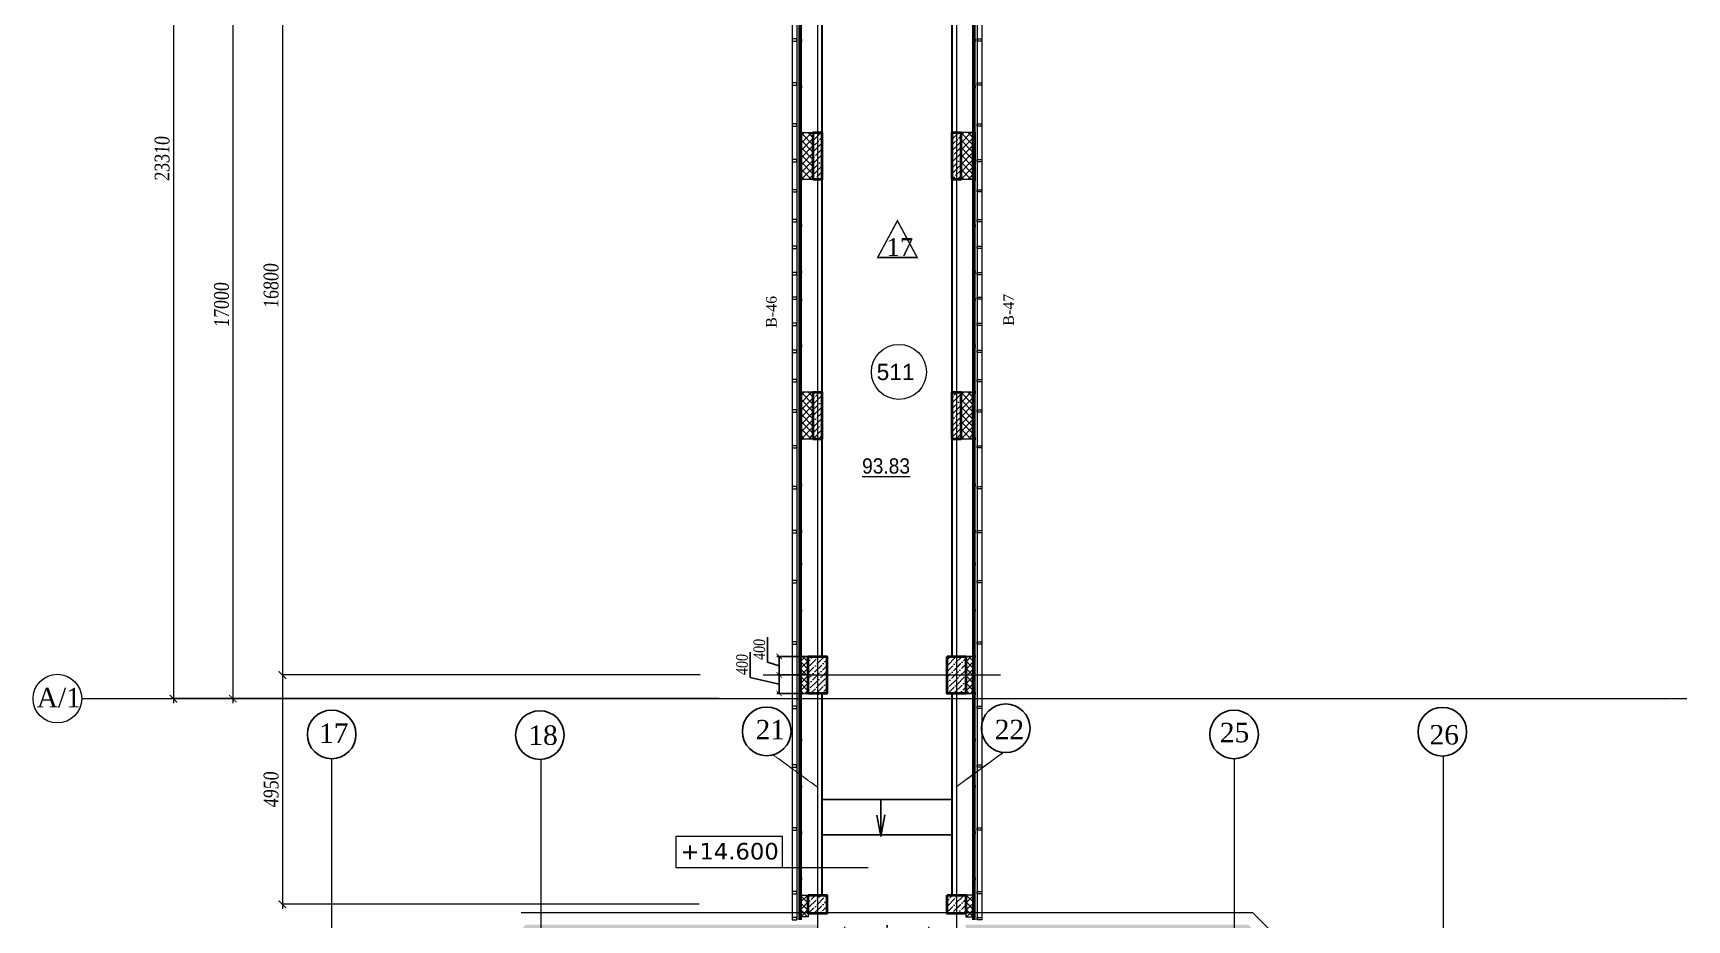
# Model space of a CAD drawing. Header units: inches. Extents: x -407541 to 6688123, y -998590 to 1205599.
# Drawn here: x 78453 to 114187, y 191050 to 210193 of the extents above; entities that cross this region are included whole.
import ezdxf

# ---------------------------------------------------------------- set-up
doc = ezdxf.new("R2010")
doc.units = ezdxf.units.IN
doc.header["$MEASUREMENT"] = 0
doc.linetypes.add('ACAD_ISO04W100', pattern=[30, 24, -3, 0, -3])
for name, color, linetype, lineweight in [('ведомость витражей', 224, 'Continuous', 13), ('ВИТРАЖ', 145, 'Continuous', 9), ('двери', 123, 'Continuous', 13), ('марки полов', 140, 'Continuous', 5), ('МОНОЛИТ', 5, 'Continuous', 40), ('осевые о', 23, 'Continuous', 15), ('Осевые размеры', 172, 'Continuous', 5), ('Оси', 254, 'ACAD_ISO04W100', 5), ('отметки', 50, 'Continuous', 13), ('ПЕРЕГОРОДКА', 7, 'Continuous', 25), ('площади', 40, 'Continuous', 9), ('размер внутр', 142, 'Continuous', 5), ('расстекловкаа', 155, 'Continuous', 5), ('СТЕКЛО', 121, 'Continuous', 5), ('Стенаgg', 7, 'Continuous', 13), ('УТЕПЛИТЕЛЬ', 92, 'Continuous', 9), ('Цоколь', 21, 'Continuous', 30), ('Штриховка', 7, 'Continuous', 9), ('штрихУТЕПЛИТ', 82, 'Continuous', 9), ('Экспликацийа', 7, 'Continuous', 18)]:
    doc.layers.add(name, color=color, linetype=linetype, lineweight=lineweight)
doc.layers.add('мои размеры', color=7, linetype='Continuous')
doc.styles.get("Standard").update_dxf_attribs({"font": 'arial.ttf'})
doc.styles.add('style1', font='arial.ttf', dxfattribs={"width": 0.9, "height": 500})
doc.styles.add('STYLE2', font='times.ttf', dxfattribs={"width": 0.8, "oblique": 3})
doc.styles.add('Times', font='times.ttf')
doc.styles.add('стиль1', font='times.ttf')
doc.dimstyles.new('M -100(m)', dxfattribs={"dimtxt": 320, "dimasz": 160, "dimexe": 0, "dimexo": 0, "dimgap": 80, "dimtad": 1, "dimdec": 0, "dimrnd": 5, "dimtxsty": 'STYLE2', "dimblk": 'ARCHTICK', "dimcen": 50, "dimdle": 100, "dimclrd": 256, "dimclre": 256, "dimclrt": 256, "dimadec": 0, "dimazin": 0, "dimtfac": 1, "dimtdec": 0, "dimtmove": 1, "dimatfit": 3, "dimldrblk": 'DOT', "dimfxl": 1, "dimlwd": -1, "dimlwe": 5, "dimarcsym": 0})
doc.dimstyles.new('vnytren', dxfattribs={"dimtxt": 250, "dimasz": 120, "dimexe": 50, "dimexo": 0, "dimgap": 50, "dimtad": 1, "dimdec": 0, "dimzin": 0, "dimdsep": 46, "dimtxsty": 'STYLE2', "dimblk": 'ARCHTICK', "dimcen": 0, "dimadec": 0, "dimazin": 0, "dimtfac": 1, "dimtdec": 0, "dimtmove": 1, "dimatfit": 2, "dimldrblk": 'DOT', "dimfxl": 1, "dimtolj": 1, "dimtzin": 0, "dimarcsym": 0})
pattern_1 = [(320, (261013.7, 647204), (-15.939086, -182.18467), [19.05, -209.55]), (265, (261013.7, 647204), (191.05664, 35.242826), [15.24, -167.64]), (10.451, (261012.37, 647188.82), (175.11669, -146.9425), [16.19, -178.09]), (316.1842, (261064.5, 647204), (-42.04233, -271.07904), [28.575, -314.325]), (6.6356, (261061, 647181.4), (247.42556, -237.40423), [24.285, -267.135]), (261.184, (261064.5, 647204), (247.42512, -237.4046), [22.86, -251.46]), (291, (261051.8, 647178.6), (-102.26552, -151.61488), [19.05, -209.55]), (236, (261051.8, 647178.6), (184.187966, -61.80203), [15.24, -167.64]), (341.4514, (261043.27, 647165.97), (81.92286, -213.41649), [16.19, -178.09]), (307.5, (261013.694, 647204), (84.555039, -3.088603), [0, -165.608, 0, -170.18, 0, -168.275]), (277.5, (261013.69, 647204), (100.180575, -66.819663), [0, -97.028, 0, -161.798, 0, -64.135]), (237.5, (261013.694, 647260.64), (-5.728744, -135.590595), [0, -63.5, 0, -198.12, 0, -262.89]), (227.5, (261013.7, 647286.04), (25.42649, -148.12918), [0, -82.55, 0, -131.572, 0, -186.69])]
pattern_2 = [(45, (77999.91, -3e-10), (46.403883, 170.14757), [218.75, -43.75, 0, -43.75])]
pattern_3 = [(45, (78000, 0), (46.403883, 170.14757), [218.75, -43.75, 0, -43.75])]
pattern_4 = [(45, (-6243588.84, 1660741.61), (-78.577241, 78.577241), []), (135, (-6243588.84, 1660741.61), (-78.577241, -78.577241), [])]

# ---------------------------------------------------------------- blocks, each defined once
blk = doc.blocks.new('_ARCHTICK')
at = {"color": 0, "linetype": 'ByBlock', "const_width": 0.15}
blk.add_lwpolyline([(-0.5, -0.5), (0.5, 0.5)], dxfattribs=at)
blk = doc.blocks.new('*D790')
at = {"layer": 'Осевые размеры', "ltscale": 1e-07, "transparency": 16777216}
blk.add_line((81485, 219237), (81485, 195726), dxfattribs=at)
at = {"layer": 'Осевые размеры', "lineweight": 5, "ltscale": 1e-07, "transparency": 16777216}
for p, q in [((81832, 219137), (81485, 219137)), ((84557, 195826), (81485, 195826))]:
    blk.add_line(p, q, dxfattribs=at)
at = {"layer": 'Осевые размеры', "ltscale": 1e-07, "transparency": 16777216, "xscale": 160, "yscale": 160, "zscale": 160}
for p, rotation in [((81485, 219137), 90), ((81485, 195826), 270)]:
    blk.add_blockref('_ARCHTICK', p, dxfattribs=dict(at, rotation=rotation))
at = {"layer": 'Осевые размеры', "ltscale": 1e-07, "transparency": 16777216, "insert": (81242, 207481), "char_height": 320, "attachment_point": 5, "rotation": 90, "style": 'STYLE2'}
blk.add_mtext('23310', dxfattribs=at)
blk = doc.blocks.new('_Dot')
at = {"color": 0, "linetype": 'ByBlock', "lineweight": -2}
blk.add_line((-0.5, 0), (-1, 0), dxfattribs=at)
at = {"color": 0, "linetype": 'ByBlock', "const_width": 0.5}
blk.add_lwpolyline([(-0.25, 0, 1), (0.25, 0, 1)], format="xyb", close=True, dxfattribs=at)
blk = doc.blocks.new('*D791')
at = {"layer": 'Осевые размеры', "ltscale": 1e-07, "transparency": 16777216}
blk.add_line((82769, 212926), (82769, 195726), dxfattribs=at)
at = {"layer": 'Осевые размеры', "lineweight": 5, "ltscale": 1e-07, "transparency": 16777216}
for p, q in [((93276, 212826), (82769, 212826)), ((93276, 195826), (82769, 195826))]:
    blk.add_line(p, q, dxfattribs=at)
at = {"layer": 'Осевые размеры', "ltscale": 1e-07, "transparency": 16777216, "xscale": 160, "yscale": 160, "zscale": 160}
for p, rotation in [((82769, 212826), 90), ((82769, 195826), 270)]:
    blk.add_blockref('_ARCHTICK', p, dxfattribs=dict(at, rotation=rotation))
at = {"layer": 'Осевые размеры', "ltscale": 1e-07, "transparency": 16777216, "insert": (82526, 204326), "char_height": 320, "attachment_point": 5, "rotation": 90, "style": 'STYLE2'}
blk.add_mtext('17000', dxfattribs=at)
blk = doc.blocks.new('*D2135')
at = {"layer": 'Осевые размеры', "ltscale": 1e-07, "transparency": 16777216}
blk.add_line((83840, 213237), (83840, 196237), dxfattribs=at)
at = {"layer": 'Осевые размеры', "lineweight": 5, "ltscale": 1e-07, "transparency": 16777216}
for p, q in [((92720, 213137), (83840, 213137)), ((92870, 196337), (83840, 196337))]:
    blk.add_line(p, q, dxfattribs=at)
at = {"layer": 'Осевые размеры', "ltscale": 1e-07, "transparency": 16777216, "xscale": 160, "yscale": 160, "zscale": 160}
for p, rotation in [((83840, 213137), 90), ((83840, 196337), 270)]:
    blk.add_blockref('_ARCHTICK', p, dxfattribs=dict(at, rotation=rotation))
at = {"layer": 'Осевые размеры', "ltscale": 1e-07, "transparency": 16777216, "insert": (83597, 204737), "char_height": 320, "attachment_point": 5, "rotation": 90, "style": 'STYLE2'}
blk.add_mtext('16800', dxfattribs=at)
blk = doc.blocks.new('*D2136')
at = {"layer": 'Осевые размеры', "ltscale": 1e-07, "transparency": 16777216}
blk.add_line((83840, 196437), (83840, 191286), dxfattribs=at)
at = {"layer": 'Осевые размеры', "lineweight": 5, "ltscale": 1e-07, "transparency": 16777216}
for p, q in [((92843, 196337), (83840, 196337)), ((92842, 191386), (83840, 191386))]:
    blk.add_line(p, q, dxfattribs=at)
at = {"layer": 'Осевые размеры', "ltscale": 1e-07, "transparency": 16777216, "xscale": 160, "yscale": 160, "zscale": 160}
for p, rotation in [((83840, 196337), 90), ((83840, 191386), 270)]:
    blk.add_blockref('_ARCHTICK', p, dxfattribs=dict(at, rotation=rotation))
at = {"layer": 'Осевые размеры', "ltscale": 1e-07, "transparency": 16777216, "insert": (83597, 193862), "char_height": 320, "attachment_point": 5, "rotation": 90, "style": 'STYLE2'}
blk.add_mtext('4950', dxfattribs=at)
blk = doc.blocks.new('DVER 3(!)')
at = {"layer": 'двери'}
for points in [[(6389251, 630253), (6389147, 630313)], [(6389211, 630253), (6389211, 629353), (6389251, 629353), (6389251, 630253), (6389211, 630253)]]:
    blk.add_lwpolyline(points, dxfattribs=at)
blk.add_arc((6389287, 630412), 1062, 234.2253, 265.8938, dxfattribs=at)
blk = doc.blocks.new('A$C30EB570C')
at = {"layer": 'расстекловкаа'}
for points in [[(-12827, 2634), (-12777, 2634), (-12777, 2584), (-12827, 2584), (-12827, 2634)], [(-11827, 2634), (-11777, 2634), (-11777, 2584), (-11827, 2584), (-11827, 2634)], [(-10827, 2634), (-10777, 2634), (-10777, 2584), (-10827, 2584), (-10827, 2634)], [(-9827, 2634), (-9777, 2634), (-9777, 2584), (-9827, 2584), (-9827, 2634)], [(-8827, 2634), (-8777, 2634), (-8777, 2584), (-8827, 2584), (-8827, 2634)], [(-8027, 2634), (-7977, 2634), (-7977, 2584), (-8027, 2584), (-8027, 2634)], [(-7028, 2634), (-6978, 2634), (-6978, 2584), (-7028, 2584), (-7028, 2634)], [(-6028, 2634), (-5978, 2634), (-5978, 2584), (-6028, 2584), (-6028, 2634)], [(-5325, 2634), (-5275, 2634), (-5275, 2584), (-5325, 2584), (-5325, 2634)], [(-4325, 2634), (-4275, 2634), (-4275, 2584), (-4325, 2584), (-4325, 2634)], [(-3325, 2634), (-3275, 2634), (-3275, 2584), (-3325, 2584), (-3325, 2634)], [(-2325, 2634), (-2275, 2634), (-2275, 2584), (-2325, 2584), (-2325, 2634)], [(-1325, 2634), (-1275, 2634), (-1275, 2584), (-1325, 2584), (-1325, 2634)], [(-325, 2634), (-275, 2634), (-275, 2584), (-325, 2584), (-325, 2634)], [(274, 2634), (324, 2634), (324, 2584), (274, 2584), (274, 2634)], [(1274, 2634), (1324, 2634), (1324, 2584), (1274, 2584), (1274, 2634)], [(2274, 2634), (2324, 2634), (2324, 2584), (2274, 2584), (2274, 2634)], [(3272, 2634), (3322, 2634), (3322, 2584), (3272, 2584), (3272, 2634)], [(4272, 2634), (4322, 2634), (4322, 2584), (4272, 2584), (4272, 2634)], [(5272, 2634), (5322, 2634), (5322, 2584), (5272, 2584), (5272, 2634)], [(5950, 2634), (6000, 2634), (6000, 2584), (5950, 2584), (5950, 2634)], [(6950, 2634), (7000, 2634), (7000, 2584), (6950, 2584), (6950, 2634)], [(7974, 2634), (8024, 2634), (8024, 2584), (7974, 2584), (7974, 2634)], [(8774, 2634), (8824, 2634), (8824, 2584), (8774, 2584), (8774, 2634)], [(9774, 2634), (9824, 2634), (9824, 2584), (9774, 2584), (9774, 2634)], [(10774, 2634), (10824, 2634), (10824, 2584), (10774, 2584), (10774, 2634)], [(11775, 2634), (11825, 2634), (11825, 2584), (11775, 2584), (11775, 2634)]]:
    blk.add_lwpolyline(points, dxfattribs=at)
blk = doc.blocks.new('*D3507')
at = {"layer": 'размер внутр', "color": 0, "lineweight": -2, "transparency": 16777216}
for p, q in [((94323, 196613), (94323, 197154)), ((94575, 196537), (94323, 196613)), ((95253, 196737), (94525, 196737)), ((94575, 196737), (94575, 196337)), ((95253, 196337), (94525, 196337))]:
    blk.add_line(p, q, dxfattribs=at)
at = {"layer": 'размер внутр', "color": 0, "lineweight": -2, "transparency": 16777216, "xscale": 120, "yscale": 120, "zscale": 120}
for p, rotation in [((94575, 196737), 90), ((94575, 196337), 270)]:
    blk.add_blockref('_ARCHTICK', p, dxfattribs=dict(at, rotation=rotation))
at = {"layer": 'размер внутр', "color": 0, "transparency": 16777216, "insert": (94146, 196883), "char_height": 250, "attachment_point": 5, "rotation": 90, "style": 'STYLE2'}
blk.add_mtext('\\A1;400', dxfattribs=at)
blk = doc.blocks.new('*D3508')
at = {"layer": 'размер внутр', "color": 0, "lineweight": -2, "transparency": 16777216}
for p, q in [((93949, 196286), (93949, 196827)), ((94575, 196137), (93949, 196286)), ((95253, 196337), (94525, 196337)), ((94575, 196337), (94575, 195937)), ((95253, 195937), (94525, 195937))]:
    blk.add_line(p, q, dxfattribs=at)
at = {"layer": 'размер внутр', "color": 0, "lineweight": -2, "transparency": 16777216, "xscale": 120, "yscale": 120, "zscale": 120}
for p, rotation in [((94575, 196337), 90), ((94575, 195937), 270)]:
    blk.add_blockref('_ARCHTICK', p, dxfattribs=dict(at, rotation=rotation))
at = {"layer": 'размер внутр', "color": 0, "transparency": 16777216, "insert": (93772, 196557), "char_height": 250, "attachment_point": 5, "rotation": 90, "style": 'STYLE2'}
blk.add_mtext('\\A1;400', dxfattribs=at)
blk = doc.blocks.new('PEREXOD1')
at = {"layer": 'Стенаgg'}
for p, q in [((16854, 217476), (16854, 191050)), ((16954, 217476), (16954, 191050))]:
    blk.add_line(p, q, dxfattribs=at)
at = {"layer": 'Штриховка'}
for points in [[(16954, 217477), (16854, 217477), (16854, 217427), (16954, 217427)], [(16954, 216253), (16854, 216253), (16854, 216203), (16954, 216203)], [(16954, 215052), (16854, 215052), (16854, 215002), (16954, 215002)], [(16954, 213861), (16854, 213861), (16854, 213811), (16954, 213811)], [(16954, 212468), (16854, 212468), (16854, 212418), (16954, 212418)], [(16954, 211150), (16854, 211150), (16854, 211100), (16954, 211100)], [(16954, 210069), (16854, 210069), (16854, 210019), (16954, 210019)], [(16954, 209120), (16854, 209120), (16854, 209070), (16954, 209070)], [(16954, 208236), (16854, 208236), (16854, 208186), (16954, 208186)], [(16954, 207464), (16854, 207464), (16854, 207414), (16954, 207414)], [(16954, 206813), (16854, 206813), (16854, 206763), (16954, 206763)], [(16954, 206171), (16854, 206171), (16854, 206121), (16954, 206121)], [(16954, 205594), (16854, 205594), (16854, 205544), (16954, 205544)], [(16954, 205026), (16854, 205026), (16854, 204976), (16954, 204976)], [(16954, 204496), (16854, 204496), (16854, 204446), (16954, 204446)], [(16954, 203929), (16854, 203929), (16854, 203879), (16954, 203879)], [(16954, 203351), (16854, 203351), (16854, 203301), (16954, 203301)], [(16954, 202713), (16854, 202713), (16854, 202663), (16954, 202663)], [(16954, 202059), (16854, 202059), (16854, 202009), (16954, 202009)], [(16954, 201287), (16854, 201287), (16854, 201237), (16954, 201237)], [(16954, 200403), (16854, 200403), (16854, 200353), (16954, 200353)], [(16954, 199454), (16854, 199454), (16854, 199404), (16954, 199404)], [(16954, 198373), (16854, 198373), (16854, 198323), (16954, 198323)], [(16954, 197054), (16854, 197054), (16854, 197004), (16954, 197004)], [(16954, 195664), (16854, 195664), (16854, 195614), (16954, 195614)], [(16954, 194395), (16854, 194395), (16854, 194345), (16954, 194345)], [(16954, 193040), (16854, 193040), (16854, 192990), (16954, 192990)], [(16954, 191665), (16854, 191665), (16854, 191615), (16954, 191615)], [(16954, 191100), (16854, 191100), (16854, 191050), (16954, 191050)]]:
    blk.add_lwpolyline(points, close=True, dxfattribs=at)

msp = doc.modelspace()

# ---------------------------------------------------------------- hatches: boundary and pattern name
at = {"layer": 'мои размеры'}
h = msp.add_hatch(dxfattribs=at)
h.set_pattern_fill('AR-CONC', color=256, angle=-90, style=0)
h.set_pattern_definition(pattern_1)
h.paths.add_polyline_path([(95203.2, 190749.9), (95203.2, 190949.9), (89403.2, 190949.9), (89403.2, 190749.9)])
h.paths.add_polyline_path([(89403.2, 190749.9), (89403.2, 190949.9), (89104.7, 190949.9), (87865.6, 189711.2), (88148.5, 189711.2), (89187.5, 190749.9)])
h.paths.add_polyline_path([(88148.5, 189711.2), (87865.6, 189711.2), (84903.2, 186749.7), (84903.2, 186466.9)])
h.paths.add_polyline_path([(84863.2, 186211.2), (84863.2, 186426.9), (84903.2, 186466.9), (84903.2, 186749.7), (84663.2, 186509.8), (84663.2, 186211.2)])
h.paths.add_polyline_path([(84863.2, 180571.2), (84863.2, 186211.2), (84663.2, 186211.2), (84663.2, 180571.2)])
h.paths.add_polyline_path([(104619, 190749.9), (105658, 189711.2), (105940.9, 189711.2), (104701.8, 190949.9), (98603.2, 190949.9), (98603.2, 190749.9)])
h.paths.add_polyline_path([(101795.2, 191122.2), (101795.2, 190577.5), (101491, 190577.5), (101491, 191122.2)], flags=9)
h.paths.add_polyline_path([(106804.4, 184220.9), (107482.1, 184220.9), (107482.1, 183916.7), (106804.4, 183916.7)], flags=24)
h.paths.add_polyline_path([(109143.2, 186211.2), (109143.2, 186509.8), (105940.9, 189711.2), (105658, 189711.2), (108943.2, 186426.9), (108943.2, 186211.2)])
h = msp.add_hatch(dxfattribs=at)
h.set_pattern_fill('AR-CONC', color=256, angle=-90, style=0)
h.set_pattern_definition(pattern_1)
h.paths.add_polyline_path([(95403.2, 190749.9), (95403.2, 190949.9), (95203.2, 190949.9), (89403.2, 190949.9), (89403.2, 190749.9), (95203.2, 190749.9)])
h.paths.add_polyline_path([(92763.1, 191122.2), (92763.1, 190577.5), (92458.8, 190577.5), (92458.8, 191122.2)], flags=9)
at = {"layer": 'Штриховка'}
h = msp.add_hatch(dxfattribs=at)
h.set_pattern_fill('ANSI31', color=256, scale=120, angle=315, style=0)
h.set_pattern_definition([(0, (78000.112, 2e-09), (4e-15, 15), [])])
h.paths.add_polyline_path([(95003.5, 201462.1), (95053.5, 201462.1), (95053.5, 202412.2), (95003.5, 202412.2)])
h.paths.add_polyline_path([(95003.5, 208009.6), (95053.5, 208009.6), (95053.5, 207061.5), (95003.5, 207061.5)])
h.paths.add_polyline_path([(95003.5, 195960.6), (95053.5, 195960.6), (95053.5, 196710.6), (95003.5, 196710.6)])
h.paths.add_polyline_path([(95003.5, 213510.9), (95053.5, 213510.9), (95053.5, 212760.9), (95003.5, 212760.9)])
h = msp.add_hatch(dxfattribs=at)
h.set_pattern_fill('ANSI31', color=256, scale=120, angle=315, style=0)
h.set_pattern_definition([(0, (81753.718, 0), (4e-15, 15), [])])
h.paths.add_polyline_path([(98757.1, 201462.1), (98807.1, 201462.1), (98807.1, 202412.2), (98757.1, 202412.2)])
h.paths.add_polyline_path([(98757.1, 208009.6), (98807.1, 208009.6), (98807.1, 207061.5), (98757.1, 207061.5)])
h.paths.add_polyline_path([(98757.1, 195960.6), (98807.1, 195960.6), (98807.1, 196710.6), (98757.1, 196710.6)])
h.paths.add_polyline_path([(98757.1, 213510.9), (98807.1, 213510.9), (98807.1, 212760.9), (98757.1, 212760.9)])
h = msp.add_hatch(dxfattribs=at)
h.set_pattern_fill('ANSI31', color=256, scale=120, angle=315, style=0)
h.set_pattern_definition([(0, (81753.83, 2e-09), (4e-15, 15), [])])
h.paths.add_polyline_path([(98757.2, 201462.1), (98807.2, 201462.1), (98807.2, 202412.2), (98757.2, 202412.2)])
h.paths.add_polyline_path([(98757.2, 208009.6), (98807.2, 208009.6), (98807.2, 207061.5), (98757.2, 207061.5)])
h.paths.add_polyline_path([(98757.2, 195960.6), (98807.2, 195960.6), (98807.2, 196710.6), (98757.2, 196710.6)])
h.paths.add_polyline_path([(98757.2, 213510.9), (98807.2, 213510.9), (98807.2, 212760.9), (98757.2, 212760.9)])
h = msp.add_hatch(dxfattribs=at)
h.set_pattern_fill('ANSI35', color=256, scale=700, style=0)
h.set_pattern_definition([(45, (78000.11, 0), (-123.74369, 123.74369), []), (45, (78123.86, 0), (-123.74369, 123.74369), [218.75, -43.75, 0, -43.75])])
h.paths.add_polyline_path([(95303.4, 207041.3), (95503.4, 207041.3), (95503.4, 208041), (95303.4, 208041)])
h.paths.add_polyline_path([(98303.3, 207041.3), (98503.3, 207041.3), (98503.3, 208041), (98303.3, 208041)])
h.paths.add_polyline_path([(98303.3, 201436.9), (98503.3, 201436.9), (98503.3, 202436.6), (98303.3, 202436.6)])
h.paths.add_polyline_path([(95303.4, 201436.9), (95503.4, 201436.9), (95503.4, 202436.6), (95303.4, 202436.6)])
h = msp.add_hatch(dxfattribs=at)
h.set_pattern_fill('ANSI36', color=256, scale=700, style=0)
h.set_pattern_definition(pattern_2)
h.paths.add_polyline_path([(95203.3, 196737.2), (95603.3, 196737.2), (95603.3, 195937.2), (95203.3, 195937.2)])
h.paths.add_polyline_path([(98203.3, 196737.2), (98603.3, 196737.2), (98603.3, 195937.2), (98203.3, 195937.2)])
h = msp.add_hatch(dxfattribs=at)
h.set_pattern_fill('ANSI36', color=256, scale=700, style=0)
h.set_pattern_definition(pattern_3)
h.paths.add_polyline_path([(95203.4, 196737.2), (95603.4, 196737.2), (95603.4, 195937.2), (95203.4, 195937.2)])
h.paths.add_polyline_path([(98203.4, 196737.2), (98603.4, 196737.2), (98603.4, 195937.2), (98203.4, 195937.2)])
h = msp.add_hatch(dxfattribs=at)
h.set_pattern_fill('ANSI36', color=256, scale=700, style=0)
h.set_pattern_definition(pattern_2)
h.paths.add_polyline_path([(98203.3, 191586.8), (98603.3, 191586.8), (98603.3, 191186.8), (98203.3, 191186.8)])
h.paths.add_polyline_path([(95203.3, 191586.8), (95603.3, 191586.8), (95603.3, 191186.8), (95203.3, 191186.8)])
h = msp.add_hatch(dxfattribs=at)
h.set_pattern_fill('ANSI36', color=256, scale=700, style=0)
h.set_pattern_definition(pattern_3)
h.paths.add_polyline_path([(98203.4, 191586.8), (98603.4, 191586.8), (98603.4, 191186.8), (98203.4, 191186.8)])
h.paths.add_polyline_path([(95203.4, 191586.8), (95603.4, 191586.8), (95603.4, 191186.8), (95203.4, 191186.8)])
at = {"layer": 'штрихУТЕПЛИТ'}
h = msp.add_hatch(dxfattribs=at)
h.set_pattern_fill('ANSI37', color=256, scale=35, style=0)
h.set_pattern_definition(pattern_4)
h.paths.add_polyline_path([(95303.4, 208041), (95053.6, 208041), (95053.6, 207036.5), (95303.4, 207036.5)])
h = msp.add_hatch(dxfattribs=at)
h.set_pattern_fill('ANSI37', color=256, scale=35, style=0)
h.set_pattern_definition([(45, (-6240139.21, 1660746.43), (-78.577241, 78.577241), []), (135, (-6240139.21, 1660746.43), (-78.577241, -78.577241), [])])
h.paths.add_polyline_path([(98753, 208045.8), (98503.3, 208045.8), (98503.3, 207041.3), (98753, 207041.3)])
h = msp.add_hatch(dxfattribs=at)
h.set_pattern_fill('ANSI37', color=256, scale=35, style=0)
h.set_pattern_definition([(45, (-6243588.84, 1655142.02), (-78.577241, 78.577241), []), (135, (-6243588.84, 1655142.02), (-78.577241, -78.577241), [])])
h.paths.add_polyline_path([(95303.4, 202441.4), (95053.6, 202441.4), (95053.6, 201436.9), (95303.4, 201436.9)])
h = msp.add_hatch(dxfattribs=at)
h.set_pattern_fill('ANSI37', color=256, scale=35, style=0)
h.set_pattern_definition([(45, (-6240139.11, 1655142.02), (-78.577241, 78.577241), []), (135, (-6240139.11, 1655142.02), (-78.577241, -78.577241), [])])
h.paths.add_polyline_path([(98753.1, 202441.4), (98503.4, 202441.4), (98503.4, 201436.9), (98753.1, 201436.9)])
h = msp.add_hatch(dxfattribs=at)
h.set_pattern_fill('ANSI37', color=256, scale=35, style=0)
h.set_pattern_definition([(135, (6437395.55, 1643941.61), (78.577241, 78.577241), []), (45, (6437395.55, 1643941.61), (78.577241, -78.577241), [])])
h.paths.add_polyline_path([(95049.6, 196735.9), (95203.4, 196737.2), (95203.4, 195937.2), (95053.7, 195937.2)])
h = msp.add_hatch(dxfattribs=at)
h.set_pattern_fill('ANSI37', color=256, scale=35, style=0)
h.set_pattern_definition([(45, (-6243588.84, 1643941.61), (-78.577241, 78.577241), []), (135, (-6243588.84, 1643941.61), (-78.577241, -78.577241), [])])
h.paths.add_polyline_path([(98757.1, 196735.9), (98603.4, 196737.2), (98603.4, 195937.2), (98753, 195937.2)])
h = msp.add_hatch(dxfattribs=at)
h.set_pattern_fill('ANSI37', color=256, scale=35, style=0)
h.set_pattern_definition([(135, (6437395.55, 1660741.61), (78.577241, 78.577241), []), (45, (6437395.55, 1660741.61), (78.577241, -78.577241), [])])
h.paths.add_polyline_path([(95051.3, 191585.2), (95203.4, 191586.8), (95203.4, 191119.4), (95053.7, 191119.4)])
h = msp.add_hatch(dxfattribs=at)
h.set_pattern_fill('ANSI37', color=256, scale=35, style=0)
h.set_pattern_definition(pattern_4)
h.paths.add_polyline_path([(98755.4, 191585.2), (98603.4, 191586.8), (98603.4, 191119.4), (98753, 191119.4)])

# ---------------------------------------------------------------- linework, layer by layer
at = {"layer": 'ВИТРАЖ', "ltscale": 0.1}
for p, q in [((95003.7, 191049.9), (95003.7, 217526.4)), ((95028.7, 191049.9), (95028.7, 217526.4)), ((95053.7, 191049.9), (95053.7, 217526.4)), ((98757.5, 191049.9), (98757.5, 217526.4)), ((98782.5, 191049.9), (98782.5, 217526.4)), ((98807.5, 191049.9), (98807.5, 217526.4))]:
    msp.add_line(p, q, dxfattribs=at)
at = {"layer": 'марки полов', "const_width": 30}
msp.add_lwpolyline([(96701.1, 205348.5), (97128.5, 206143), (97556, 205348.5)], close=True, dxfattribs=at)
at = {"layer": 'мои размеры'}
for p, q in [((96770.5, 193648.4), (96770.5, 192848.4)), ((96770.5, 192848.4), (96681.3, 193310.4)), ((96770.5, 192848.4), (96859.7, 193315.3))]:
    msp.add_line(p, q, dxfattribs=at)
for centre in [(84905, 195053.7), (89402.6, 195039.1), (94304.5, 195118.7), (99469, 195186.7), (104402.6, 195053.5), (108902.6, 195112)]:
    msp.add_circle(centre, 525, dxfattribs=at)
at = {"layer": 'МОНОЛИТ'}
for points in [[(95303.3, 207041.3), (95503.3, 207041.3), (95503.3, 208041), (95303.3, 208041)], [(95303.4, 207041.3), (95503.4, 207041.3), (95503.4, 208041), (95303.4, 208041)], [(95303.4, 207041.3), (95503.4, 207041.3), (95503.4, 208041), (95303.4, 208041)], [(98303.2, 207041.3), (98503.2, 207041.3), (98503.2, 208041), (98303.2, 208041)], [(98303.3, 207041.3), (98503.3, 207041.3), (98503.3, 208041), (98303.3, 208041)], [(95203.3, 196737.2), (95603.3, 196737.2), (95603.3, 195937.2), (95203.3, 195937.2)], [(95203.4, 196737.2), (95603.4, 196737.2), (95603.4, 195937.2), (95203.4, 195937.2)], [(98203.3, 196737.2), (98603.3, 196737.2), (98603.3, 195937.2), (98203.3, 195937.2)], [(98203.4, 196737.2), (98603.4, 196737.2), (98603.4, 195937.2), (98203.4, 195937.2)], [(95203.3, 191586.8), (95603.3, 191586.8), (95603.3, 191186.8), (95203.3, 191186.8)], [(95203.4, 191586.8), (95603.4, 191586.8), (95603.4, 191186.8), (95203.4, 191186.8)], [(98203.3, 191586.8), (98603.3, 191586.8), (98603.3, 191186.8), (98203.3, 191186.8)], [(98203.4, 191586.8), (98603.4, 191586.8), (98603.4, 191186.8), (98203.4, 191186.8)]]:
    msp.add_lwpolyline(points, close=True, dxfattribs=at)
at = {"layer": 'МОНОЛИТ', "elevation": 0}
for points in [[(95303.3, 201436.9), (95503.3, 201436.9), (95503.3, 202436.6), (95303.3, 202436.6)], [(95303.4, 201436.9), (95503.4, 201436.9), (95503.4, 202436.6), (95303.4, 202436.6)], [(98303.2, 201436.9), (98503.2, 201436.9), (98503.2, 202436.6), (98303.2, 202436.6)], [(98303.3, 201436.9), (98503.3, 201436.9), (98503.3, 202436.6), (98303.3, 202436.6)]]:
    msp.add_lwpolyline(points, close=True, dxfattribs=at)
at = {"layer": 'осевые о'}
msp.add_circle((78978.2, 195826), 525, dxfattribs=at)
at = {"layer": 'Оси', "ltscale": 0.3}
for p, q in [((95403.4, 278737.2), (95403.4, 186893.5)), ((98403.4, 278737.2), (98403.4, 186893.5)), ((94229.8, 196337.2), (99357.9, 196337.2)), ((79503.2, 195826), (114186.8, 195826)), ((95400.6, 193914.3), (94444.4, 194612.7)), ((98403.2, 193926.9), (99413.4, 194664.7)), ((98405.7, 193926.9), (99415.8, 194664.7))]:
    msp.add_line(p, q, dxfattribs=at)
for points in [[(84903.2, 194528.7), (84903.2, 186891.1)], [(89422.1, 194514.4), (89422.1, 188641.8)], [(104403.2, 194528.5), (104403.2, 188641.8)], [(108922.1, 194587.3), (108922.1, 187084.3)]]:
    msp.add_lwpolyline(points, dxfattribs=at)
at = {"layer": 'отметки'}
msp.add_line((94647.8, 192179.3), (96497.2, 192179.3), dxfattribs=at)
msp.add_lwpolyline([(94647.8, 192849.4), (92342.5, 192849.4), (92342.5, 192179.3), (94647.8, 192179.3)], close=True, dxfattribs=at)
at = {"layer": 'ПЕРЕГОРОДКА'}
for p, q in [((95503.4, 193648.4), (98303.4, 193648.4)), ((98302.7, 193611.6), (98303.3, 193611.6)), ((95503.4, 192887.2), (98303.4, 192887.2)), ((98302.7, 192850.4), (98303.3, 192850.4))]:
    msp.add_line(p, q, dxfattribs=at)
at = {"layer": 'СТЕКЛО'}
for p, q in [((104805.4, 191199.9), (89001.2, 191199.9)), ((109393.2, 186613.3), (104805.4, 191199.9))]:
    msp.add_line(p, q, dxfattribs=at)
at = {"layer": 'УТЕПЛИТЕЛЬ'}
for points in [[(95303.4, 208041), (95053.6, 208041), (95053.6, 207036.5), (95303.4, 207036.5)], [(98753, 208045.8), (98503.3, 208045.8), (98503.3, 207041.3), (98753, 207041.3)]]:
    msp.add_lwpolyline(points, close=True, dxfattribs=at)
at = {"layer": 'УТЕПЛИТЕЛЬ', "elevation": 0}
for points in [[(95303.4, 202441.4), (95053.6, 202441.4), (95053.6, 201436.9), (95303.4, 201436.9)], [(98753.1, 202441.4), (98503.4, 202441.4), (98503.4, 201436.9), (98753.1, 201436.9)]]:
    msp.add_lwpolyline(points, close=True, dxfattribs=at)
at = {"layer": 'Цоколь', "ltscale": 0.1}
for points in [[(95303.4, 196737.2), (95503.4, 196737.2), (95503.4, 212737.2), (95303.4, 212737.2)], [(98503.2, 212737.2), (98303.2, 212737.2), (98303.2, 196737.2), (98503.2, 196737.2)], [(95303.4, 191586.8), (95503.4, 191586.8), (95503.4, 195937.2), (95303.4, 195937.2)], [(98479.6, 195937.2), (98303.4, 195937.2), (98303.4, 191586.8), (98503.4, 191586.8)]]:
    msp.add_lwpolyline(points, dxfattribs=at)
at = {"layer": 'Штриховка'}
for points in [[(95003.5, 208009.6), (95053.5, 208009.6), (95053.5, 207061.5), (95003.5, 207061.5)], [(98757.1, 208009.6), (98807.1, 208009.6), (98807.1, 207061.5), (98757.1, 207061.5)], [(98757.2, 208009.6), (98807.2, 208009.6), (98807.2, 207061.5), (98757.2, 207061.5)], [(95003.5, 201462.1), (95053.5, 201462.1), (95053.5, 202412.2), (95003.5, 202412.2)], [(98757.1, 201462.1), (98807.1, 201462.1), (98807.1, 202412.2), (98757.1, 202412.2)], [(98757.2, 201462.1), (98807.2, 201462.1), (98807.2, 202412.2), (98757.2, 202412.2)], [(98757.1, 195960.6), (98807.1, 195960.6), (98807.1, 196710.6), (98757.1, 196710.6)], [(98757.2, 195960.6), (98807.2, 195960.6), (98807.2, 196710.6), (98757.2, 196710.6)]]:
    msp.add_lwpolyline(points, close=True, dxfattribs=at)
at = {"layer": 'штрихУТЕПЛИТ'}
for points in [[(95049.6, 196735.9), (95203.4, 196737.2), (95203.4, 195937.2), (95053.7, 195937.2)], [(98757.1, 196735.9), (98603.4, 196737.2), (98603.4, 195937.2), (98753, 195937.2)], [(95051.3, 191585.2), (95203.4, 191586.8), (95203.4, 191119.4), (95053.7, 191119.4)], [(98755.4, 191585.2), (98603.4, 191586.8), (98603.4, 191119.4), (98753, 191119.4)]]:
    msp.add_lwpolyline(points, close=True, dxfattribs=at)
at = {"layer": 'Экспликацийа'}
msp.add_circle((97160.4, 202879.2), 595, dxfattribs=at)

# ---------------------------------------------------------------- block references
at = {"layer": 'двери', "xscale": -1, "rotation": 60.00000000133112}
msp.add_blockref('DVER 3(!)', (3836436.1, 5408907.3), dxfattribs=at)
at = {"layer": 'двери', "rotation": 299.9999999984036}
msp.add_blockref('DVER 3(!)', (-3642635.3, 5408907.3), dxfattribs=at)
at = {"layer": 'Штриховка'}
msp.add_blockref('PEREXOD1', (78000.1, 0), dxfattribs=at)
at = {"layer": 'Штриховка', "xscale": -1}
msp.add_blockref('PEREXOD1', (115806.8, 0), dxfattribs=at)
at = {"layer": 'Штриховка', "rotation": 90}
for p in [(97637.5, 204737.2), (101391.2, 204737.2)]:
    msp.add_blockref('A$C30EB570C', p, dxfattribs=at)

# ---------------------------------------------------------------- texts
at = {"layer": 'ведомость витражей', "style": 'Times'}
for s, p in [('В-46', (94517.4, 203833.9)), ('В-47', (99643.9, 203878))]:
    msp.add_text(s, height=226.8, rotation=90, dxfattribs=at).set_placement(p)
at = {"layer": 'марки полов', "insert": (96889.4, 205766.6), "char_height": 385, "width": 645.369, "attachment_point": 1, "style": 'стиль1'}
msp.add_mtext('17', dxfattribs=at)
at = {"layer": 'мои размеры', "char_height": 420, "width": 610.244, "attachment_point": 1}
for s, insert in [('{\\fTimes New Roman|b0|i0|c204|p18;17}', (84634.2, 195289.6)), ('{\\fTimes New Roman|b0|i0|c204|p18;18}', (89154.3, 195247.8)), ('{\\fTimes New Roman|b0|i0|c204|p18;21}', (94063.6, 195366.5)), ('{\\fTimes New Roman|b0|i0|c204|p18;22}', (99232.8, 195370)), ('{\\fTimes New Roman|b0|i0|c204|p18;25}', (104095.5, 195304.1)), ('{\\fTimes New Roman|b0|i0|c204|p18;26}', (108626.1, 195256.2))]:
    msp.add_mtext(s, dxfattribs=dict(at, insert=insert))
at = {"layer": 'осевые о', "insert": (78533.2, 196057.8), "char_height": 420, "width": 3713.237, "attachment_point": 1}
msp.add_mtext('{\\fTimes New Roman|b0|i0|c204|p18;А/1}', dxfattribs=at)
at = {"layer": 'отметки', "insert": (93502.6, 192346.7), "char_height": 357, "width": 1055.519, "attachment_point": 8}
msp.add_mtext('{\\fVerdana|b0|i0|c204|p34;+14.600}', dxfattribs=at)
at = {"layer": 'площади', "insert": (96365.6, 201013.4), "char_height": 329, "width": 1499.075, "attachment_point": 1, "style": 'style1'}
msp.add_mtext('{\\L93.83}', dxfattribs=at)
at = {"layer": 'Экспликацийа', "insert": (97496.5, 202698.8), "char_height": 350, "width": 4589.447, "attachment_point": 9}
msp.add_mtext('{\\fArial|b0|i0|c204|p34;511}', dxfattribs=at)

# ---------------------------------------------------------------- dimensions: what is measured, and where the dimension line sits
at = {"layer": 'Осевые размеры', "ltscale": 1e-07}
for base, p1, p2, picture, middle in [((81485.2, 195826), (81832.2, 219136.8), (84557, 195826), '*D790', (81242.5, 207481.4)), ((83840, 196336.8), (92719.8, 213136.8), (92869.8, 196336.8), '*D2135', (83597.3, 204736.8)), ((82769.4, 195826), (93275.9, 212826), (93275.9, 195826), '*D791', (82526.2, 204326)), ((83840, 191386.4), (92842.9, 196336.8), (92842.3, 191386.4), '*D2136', (83596.8, 193861.6))]:
    dim = msp.add_linear_dim(base=base, p1=p1, p2=p2, angle=90, dimstyle='M -100(m)', dxfattribs=at)
    dim.commit()
    dim.dimension.update_dxf_attribs({"geometry": picture, "text_midpoint": middle})
at = {"layer": 'размер внутр'}
dim = msp.add_linear_dim(base=(94574.9, 196337.2), p1=(95253.5, 196737.2), p2=(95253.5, 196337.2), angle=90, dimstyle='vnytren', dxfattribs=at)
dim.commit()
dim.dimension.update_dxf_attribs({"geometry": '*D3507', "text_midpoint": (94145.6, 196662.9)})
dim = msp.add_linear_dim(base=(94574.9, 195937.2), p1=(95253.5, 196337.2), p2=(95253.5, 195937.2), angle=90, dimstyle='vnytren', dxfattribs=at)
dim.commit()
dim.dimension.update_dxf_attribs({"geometry": '*D3508', "text_midpoint": (93949.2, 196336.3), "dimtype": 160})

doc.saveas('drawing.dxf')
